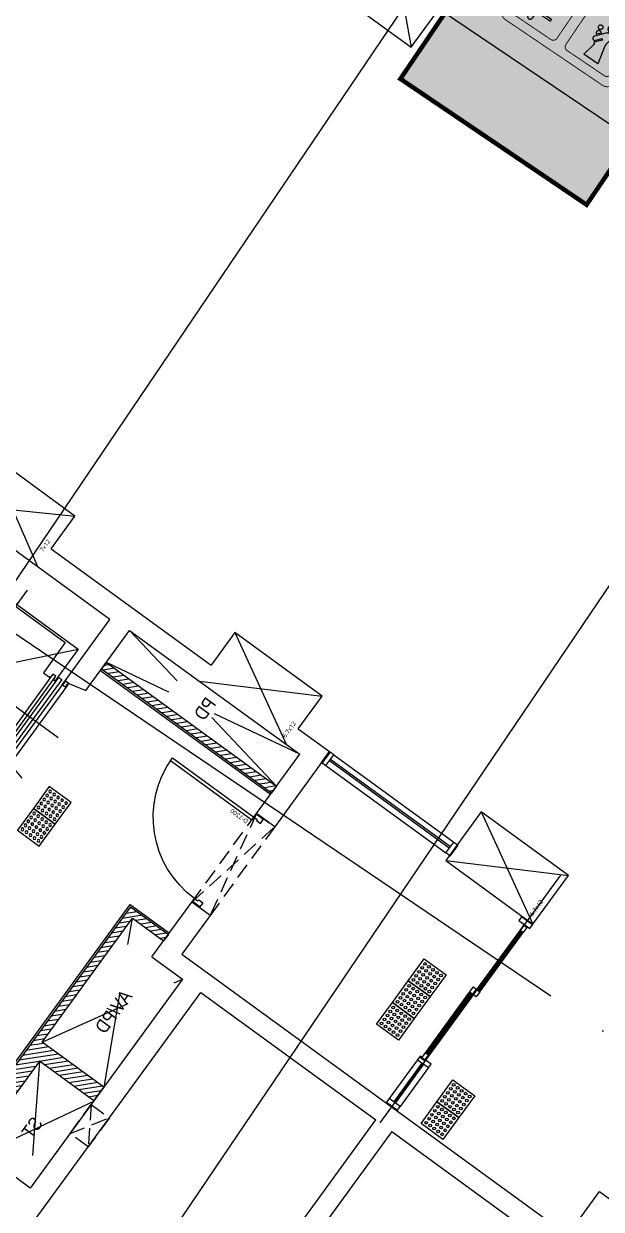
# Model space of a CAD drawing. Header units: millimetres. Extents: x -21000 to 567700, y 435000 to 850800.
# Drawn here: x 145627 to 152050, y 661482 to 674672 of the extents above; entities that cross this region are included whole.
import ezdxf
from ezdxf.enums import TextEntityAlignment as Align
from ezdxf.xclip import XClip

# ---------------------------------------------------------------- set-up
doc = ezdxf.new("R2010")
doc.units = ezdxf.units.MM
doc.header["$LTSCALE"] = 700
doc.header["$XCLIPFRAME"] = 2
for name, pattern in [('AB_Pbase$0$CEN', [62, 60, -1, 0, -1]), ('AB_Pbase$0$HID', [2.3, 1.5, -0.8]), ('AB_Pbase$0$주차장기둥$0$CEN', [62, 60, -1, 0, -1]), ('AB_Pbase$0$지하1층 동골조$0$$3$12$0$HIDDEN', [0.375, 0.25, -0.125])]:
    doc.linetypes.add(name, pattern=pattern)
doc.layers.get('0').update_dxf_attribs({"color": 2})
doc.layers.get('Defpoints').update_dxf_attribs({"color": 171})
for name, color, linetype in [('AB_Pbase$0$CEN', 1, 'AB_Pbase$0$CEN'), ('AB_Pbase$0$ELE4', 4, 'Continuous'), ('AB_Pbase$0$ELE9', 9, 'Continuous'), ('AB_Pbase$0$elev', 6, 'Continuous'), ('AB_Pbase$0$FIN', 6, 'Continuous'), ('AB_Pbase$0$HAT-BR', 5, 'Continuous'), ('AB_Pbase$0$void', 1, 'AB_Pbase$0$HID'), ('AB_Pbase$0$WAL', 3, 'Continuous'), ('AB_Pbase$0$WID', 4, 'Continuous'), ('AB_Pbase$0$WIN', 4, 'Continuous'), ('AB_Pbase$0$WIN1', 1, 'Continuous'), ('AB_Pbase$0$점자블럭', 5, 'Continuous'), ('AB_Pbase$0$주차-sol', 254, 'Continuous'), ('AB_Pbase$0$주차-여행', 221, 'Continuous'), ('AB_Pbase$0$주차장기둥$0$CEN_P', 244, 'AB_Pbase$0$주차장기둥$0$CEN'), ('AB_Pbase$0$지하1층 동골조$0$$3$ELE6', 6, 'Continuous')]:
    doc.layers.add(name, color=color, linetype=linetype)
doc.layers.add('AB_Pbase$0$CON-103-B2F$0$DEFPOINT', color=247, linetype='Continuous', plot=False)
doc.layers.add('AB_Pbase$0$Defponts', color=161, linetype='Continuous', plot=False)
doc.styles.add('AB_Pbase$0$CON-103-B2F$0$맑은고딕', font='malgun.ttf')
doc.styles.add('AB_Pbase$0$돋움', font='')
doc.styles.get('AB_Pbase$0$돋움').set_extended_font_data('Dotum')

# ---------------------------------------------------------------- blocks, each defined once
blk = doc.blocks.new('AB_Pbase$0$Door_s_1300', base_point=(595997.3531800351, -11083.3256178908))
at = {"layer": 'AB_Pbase$0$Defponts'}
for p, q in [((595987.3531800351, -11083.32561789092), (595987.3531800351, -10983.3256178908)), ((597207.3531800351, -11083.3256178908), (597207.3531800351, -10983.3256178908))]:
    blk.add_line(p, q, dxfattribs=at)
at = {"layer": 'AB_Pbase$0$WIN'}
for points in [[(596037.353180035, -10983.3256178908), (596077.353180035, -10983.3256178908), (596077.3531800346, -9863.325617890807), (596037.3531800346, -9863.325617890807)], [(596052.353180035, -11028.3256178908), (596052.353180035, -11083.3256178908), (595997.3531800351, -11083.3256178908), (595997.3531800351, -10983.3256178908), (596037.353180035, -10983.3256178908), (596037.353180035, -11028.3256178908)], [(597142.3531800351, -11028.3256178908), (597142.3531800351, -11083.3256178908), (597197.3531800351, -11083.3256178908), (597197.3531800351, -10983.3256178908), (597157.353180035, -10983.3256178908), (597157.353180035, -11028.3256178908)]]:
    blk.add_lwpolyline(points, close=True, dxfattribs=at)
at = {"layer": 'AB_Pbase$0$WIN1'}
blk.add_arc((596037.3531800347, -10983.32561789057), 1120.000000000109, 0, 90, dxfattribs=at)
at = {"layer": 'AB_Pbase$0$Defponts', "style": 'AB_Pbase$0$돋움'}
blk.add_text('D-1200', height=50, rotation=90, dxfattribs=at).set_placement((596123.5199370538, -10844.38879602542), align=Align.MIDDLE)
blk = doc.blocks.new('AB_Pbase$0$CON-103-B2F')
for p, q in [((15130.00000436321, 379.9999962872826), (17330.00000476738, 379.9999957495602)), ((18530.00000476406, 379.99999545631), (18960.00000009464, 379.9999953518855)), ((18960.00000009464, 379.9999953518855), (18960.00172083638, -655.0000004082685)), ((16370.00000000643, 160.0000005789334), (18710.00000000326, 160.0000000086147)), ((16369.99999983809, -665.0000017855782), (16370.00000000643, 160.0000005789334)), ((18710.00060128904, -655.0000004086178), (18710.00000000256, 160.000000009546)), ((16120.00000003233, 129.9999960468849), (13520.00000003274, 129.9999966801842)), ((16119.99999982578, -715.000003724941), (16120.00000003233, 129.9999960468849)), ((18960.00172083638, -655.0000004082685), (18710.00060128904, -655.0000004086178)), ((16119.99999982578, -715.000003724941), (16170.00000143103, -715.0000037373975)), ((16170.00000143103, -715.0000037373975), (16369.99999983809, -665.0000017855782)), ((24270.00000000224, -2410.000005946611), (24270.00000000052, -1809.99999998929)), ((24270.00000000052, -1809.99999998929), (24490.00000000041, -1809.999999989057)), ((18709.99999935372, -2630.000004588743), (18710.00059273251, -1875.000000408618)), ((18960.0012976707, -1875.000000408501), (18710.00059273251, -1875.000000408618)), ((18960.0012976707, -1875.000000408501), (18959.99999941111, -2410.000004646601)), ((18959.99999941152, -2410.000004647882), (24270.00000000224, -2410.000005946611)), ((18709.99999935372, -2630.000004588743), (19129.99999935418, -2630.000004690956)), ((19129.99999935418, -2630.000004690956), (19129.99999865185, -5505.000004689675)), ((19379.99999935442, -2630.000004751491), (21790.00000000102, -2630.000005342299)), ((19379.99999858968, -5755.000004751375), (19379.99999935442, -2630.000004751491)), ((21790.00000000014, -4389.999999995692), (21790.00000000102, -2630.000005342299)), ((22010.00000000035, -2630.000005394454), (24489.99999935745, -2630.00000600121)), ((22010.00000000035, -2630.000005394454), (22010.00000000009, -4389.999999995111)), ((19129.99999865185, -5505.000004689675), (18709.99999864626, -5505.00000458723))]:
    blk.add_line(p, q)
for points in [[(13930.0000046794, 7250.000000005588), (15080.00000467946, 7250.000000005588), (15080.00000467957, 8350.000000005937), (13930.00000467957, 8350.000000004657), (13930.0000046794, 7250.000000005588)], [(15130.0000046819, 379.9999962879811), (15130.00000468295, 830.0000000249129), (13930.00000468138, 830.0000000252621), (13930.00000468324, 379.9999965806492)], [(18530.00000000291, 379.9999954565428), (18530.00000000227, 830.0000000084983), (17330.0000000025, 830.0000000076833), (17330.00000000256, 379.9999957494438)], [(21919.99999783398, 160.000000008964), (21920.00000000259, 830.0000000087311), (20720.00000000265, 830.0000000075669), (20719.99999783427, 160.0000000079162), (21919.99999783398, 160.000000008964)]]:
    blk.add_lwpolyline(points)
at = {"layer": 'AB_Pbase$0$CON-103-B2F$0$DEFPOINT', "color": 190}
for p, q in [((13930.00000467957, 8350.000000004657), (15080.00000467946, 7250.000000005588)), ((13930.00000468274, 130.0000000044237), (15130.00000468295, 830.0000000249129)), ((13930.00000468138, 830.0000000252621), (15130.00000468263, 130.0000000062864)), ((17329.99999996449, 160.0000000059372), (18530.00000000227, 830.0000000084983)), ((17330.0000000025, 830.0000000076833), (18529.99999996321, 160.0000000087311)), ((20719.99999783427, 160.0000000079162), (21920.00000000259, 830.0000000087311)), ((20720.00000000265, 830.0000000075669), (21919.99999783398, 160.000000008964))]:
    blk.add_line(p, q, dxfattribs=at)
at = {"layer": 'AB_Pbase$0$CON-103-B2F$0$DEFPOINT', "color": 6, "style": 'AB_Pbase$0$CON-103-B2F$0$맑은고딕'}
for s, p in [('7x12', (15077.93410069524, 295.4347107363865)), ('6.7x12', (18477.93409601497, 210.6912953783758)), ('6.7x12', (21867.93409384697, 225.4347107182257))]:
    blk.add_text(s, height=50.00000000000016, rotation=89.99999809901963, dxfattribs=at).set_placement(p)
blk = doc.blocks.new('AB_Pbase$0$CON-103-B1F')
blk.add_blockref('AB_Pbase$0$CON-103-B2F', (-5.82077e-11, 0))
blk = doc.blocks.new('AB_Pbase$0$지하1층 동골조')
at = {"layer": 'AB_Pbase$0$지하1층 동골조$0$$3$ELE6', "color": 6, "linetype": 'AB_Pbase$0$지하1층 동골조$0$$3$12$0$HIDDEN'}
for points in [[(552.6847548390505, 24933.79653914843), (1271.002970573201, 25919.90958585252), (1473.075384744675, 25772.71332424664), (754.7571690104668, 24786.60027754272), (552.6847548389923, 24933.79653914867), (1473.075384744675, 25772.71332424664)], [(1271.002970573201, 25919.90958585252), (754.7571690104668, 24786.60027754272)], [(-803.4290535305045, 22358.77840532421), (-567.9150349661941, 22682.09426800732), (-365.842620794836, 22534.89800640114), (-601.3566393593209, 22211.5821437182), (-803.4290535305045, 22358.77840532444), (-365.842620794836, 22534.89800640114)], [(-567.9150349661941, 22682.09426800732), (-601.3566393593209, 22211.5821437182)]]:
    blk.add_lwpolyline(points, dxfattribs=at)
at = {"rotation": 323.9291612825221}
blk.add_blockref('AB_Pbase$0$CON-103-B1F', (-13466.44324196974, 37465.50820956484), dxfattribs=at)
blk = doc.blocks.new('AB_Pbase$0$점자블럭')
at = {"layer": 'AB_Pbase$0$점자블럭', "extrusion": (0, 0, -1)}
blk.add_lwpolyline([(0, 0), (300, 0), (300, 300), (0, 300)], close=True, dxfattribs=at)
at = {"layer": 'AB_Pbase$0$점자블럭', "color": 250}
for centre in [(-259.9999998714775, 259.9999995172256), (-204.9999998714775, 259.9999995172256), (-149.9999998714775, 259.9999995172256), (-94.99999987147748, 259.9999995172256), (-39.99999987147749, 259.9999995172256), (-259.9999996945262, 204.9999995172257), (-259.9999996783445, 149.9999993076781), (-204.9999996945262, 204.9999995172257), (-204.9999996783445, 149.9999993076781), (-149.9999996945262, 204.9999995172257), (-149.9999996783444, 149.9999993076781), (-94.9999996945262, 204.9999995172257), (-94.99999967834447, 149.9999993076781), (-39.9999996945262, 204.9999995172257), (-39.99999967834447, 149.9999993076781), (-259.9999996622791, 94.99999951722565), (-259.9999991634395, 39.99999951722566), (-204.9999996622791, 94.99999951722565), (-204.9999991634395, 39.99999951722566), (-149.9999996622791, 94.99999951722565), (-149.9999991634395, 39.99999951722566), (-94.99999966227917, 94.99999951722565), (-94.9999991634395, 39.99999951722566), (-39.99999966227915, 94.99999951722565), (-39.9999991634395, 39.99999951722566)]:
    blk.add_circle(centre, 15, dxfattribs=at)
blk = doc.blocks.new('AB_Pbase$0$주출입구현관문(103동 지하)')
at = {"layer": 'AB_Pbase$0$CEN'}
blk.add_line((19794.37726578183, -9927.917889459643), (17786.56215882368, -12684.14329743257), dxfattribs=at)
at = {"layer": 'AB_Pbase$0$Defponts'}
for p, q in [((17138.62983398209, -8673.832337214262), (17226.94759093298, -8552.588888658795)), ((18569.3025301031, -9715.981872125063), (18657.62028705398, -9594.738423629198)), ((17976.76123178724, -12550.51096765452), (17855.51778331023, -12462.19321063673))]:
    blk.add_line(p, q, dxfattribs=at)
at = {"layer": 'AB_Pbase$0$ELE9'}
for p, q in [((17275.44497035537, -8587.91599149874), (18609.12290763901, -9559.411320833839)), ((17187.12721336703, -8709.159440054209), (18520.80515062879, -9680.654769315035)), ((18867.02736125974, -11200.96428966394), (19346.90063200259, -10542.21802266373)), ((18899.35894754037, -11224.515691565), (19379.23221828343, -10565.76942454988)), ((18293.77586873047, -11903.03697858285), (18785.39792518381, -11228.10531326954)), ((18326.10745495962, -11926.58838042442), (18817.72951143488, -11251.65671515593)), ((18205.85834655547, -11981.27066340193), (17890.84488614017, -12413.69583124912)), ((18327.10179501734, -12069.58842046442), (18012.08833460926, -12502.01358828158))]:
    blk.add_line(p, q, dxfattribs=at)
at = {"layer": 'AB_Pbase$0$WIN'}
for p, q in [((18559.07617868529, -9628.115941627533), (17225.39824141658, -8656.62061230687)), ((18570.85187961231, -9611.950148536243), (17237.17394231306, -8640.454819171107)), ((19358.27521847604, -10550.50364945386), (18878.40194776998, -11209.24991646909)), ((19353.50212871141, -10547.02677223855), (19368.70633580509, -10558.10202191898)), ((19367.97469434884, -10557.56907002709), (18888.10142359111, -11216.31533704232)), ((18873.62885797577, -11205.77303925401), (18888.83306504733, -11216.84828894899)), ((18796.77251162004, -11236.39094005979), (18305.1504551967, -11911.322605388)), ((18806.47198750029, -11243.45636057353), (18314.84993109977, -11918.38802593178)), ((18796.04087016356, -11235.85798807873), (18811.2450772053, -11246.93323778873)), ((17943.38371383582, -12451.96685929002), (18258.39717422178, -12019.54169147275)), ((17959.54950691314, -12463.74256022565), (18274.56296731377, -12031.3173924085))]:
    blk.add_line(p, q, dxfattribs=at)
for points in [[(17275.4449703698, -8587.915991483605), (17235.03048749341, -8558.476739181671), (17146.71273052762, -8679.720187677536), (17187.12721338941, -8709.159440054209)], [(18609.12290763901, -9559.411320833839), (18649.53739048633, -9588.850573136006), (18561.21963349796, -9710.094021661556), (18520.80515062879, -9680.654769315035)], [(19454.62516001376, -10521.71372867038), (19484.06441233048, -10481.2992458546), (19362.82096389096, -10392.98148880701), (19333.38171152185, -10433.3959716378)], [(19346.90063200259, -10542.21802264859), (19388.11558529988, -10485.63774671859), (19420.44717152833, -10509.18914858997), (19379.23221828343, -10565.76942454988)], [(18785.39792518381, -11228.10531326954), (18826.61287845109, -11171.52503729483), (18858.94446470981, -11195.07643919601), (18817.72951143488, -11251.65671515593)], [(18291.87787482457, -11982.07113387598), (18283.04609914505, -11994.19547874178), (18242.63161634432, -11964.75622640247), (18251.46339204613, -11952.63188155182), (18235.29759890199, -11940.85618060105), (18205.85834655547, -11981.27066340193), (18327.10179501734, -12069.58842046442), (18356.54104734174, -12029.17393761896)], [(17890.84488613994, -12413.69583126402), (17861.4056337855, -12454.11031409457), (17982.6490822476, -12542.42807108245), (18012.08833460204, -12502.0135882966)]]:
    blk.add_lwpolyline(points, close=True, dxfattribs=at)
for points in [[(18867.02736125974, -11200.96428966394), (18899.35894754037, -11224.515691565), (18858.14399427289, -11281.095967495), (18825.81240798483, -11257.54456559394), (18867.02736125974, -11200.96428966394)], [(18293.77586873047, -11903.03697858285), (18326.10745495962, -11926.58838042442), (18284.89250170704, -11983.16865639924), (18252.56091541875, -11959.61725457257), (18293.77586873047, -11903.03697858285)]]:
    blk.add_lwpolyline(points, dxfattribs=at)
at = {"layer": 'AB_Pbase$0$점자블럭', "rotation": 53.92916123685203}
for p in [(18522.70378692236, -11036.75017307268), (18346.06827290912, -11279.237069997), (18169.43275882927, -11521.72396690619), (18841.51484119135, -12382.44496575231), (18664.87932711848, -12624.93186264671)]:
    blk.add_blockref('AB_Pbase$0$점자블럭', p, dxfattribs=at)
blk = doc.blocks.new('AB_Pbase$0$주차장기둥$0$cen 1bl 지하')
at = {"layer": 'AB_Pbase$0$주차장기둥$0$CEN_P', "color": 5}
for p, q in [((110348.9959467955, -18048.28048067354), (120898.5451859585, 100827.9880027151)), ((115827.4654437918, -18534.46148594608), (126377.0146830015, 100341.806997451)), ((-5126.941696020775, 52765.82827665331), (139019.8508101477, 39973.67299935222)), ((-5869.472685873159, 44398.71122654853), (138277.3198202718, 31606.55594933639))]:
    blk.add_line(p, q, dxfattribs=at)
blk = doc.blocks.new('AB_Pbase$0$주차장기둥')
at = {"rotation": 1.99999810188403}
blk.add_blockref('AB_Pbase$0$주차장기둥$0$cen 1bl 지하', (-253925.7830964138, 27513.87086453778), dxfattribs=at)
blk = doc.blocks.new('AB_Pbase$0$AB_Pbase-C1BCB056C')
at = {"layer": 'AB_Pbase$0$주차-여행'}
h = blk.add_hatch(color=170, dxfattribs=at)
h.dxf.hatch_style = 1
edge = h.paths.add_edge_path()
edge.add_line((104.9998297914862, 4.999913722276686), (1404.999829791486, 4.999913722276686))
edge.add_arc((1404.999829791486, 104.9999137222767), 100, 270, 360)
edge.add_line((1504.999829791486, 104.9999137222767), (1504.999829791486, 1404.999913722277))
edge.add_arc((1404.999829791486, 1404.999913722277), 100, 0, 90)
edge.add_line((1404.999829791486, 1504.999913722277), (104.9998297914862, 1504.999913722277))
edge.add_arc((104.9998297914862, 1404.999913722277), 100, 90.00000000000003, 180)
edge.add_line((4.999829791486261, 1404.999913722277), (4.999829791486261, 104.9999137222767))
edge.add_arc((104.9998297914862, 104.9999137222766), 99.99999999999999, 180, 270)
h = blk.add_hatch(color=255, dxfattribs=at)
h.dxf.hatch_style = 1
h.paths.add_polyline_path([(464.9998297914861, 1093.962959066033), (464.9998297914861, 1179.999913677573, 0.7142857144954711), (324.9998297914863, 1179.999913722276), (324.9998297914863, 1093.962959066033, 0.2192235935894597), (184.9998298063874, 964.9999137222767), (354.9998297914862, 964.9999137222767), (354.9998297914862, 874.9999137222769), (434.9998297914861, 874.9999137222769), (434.9998297989368, 964.9999137222767), (604.9998297914861, 964.9999137222767, 0.2192235935991595)])
h.paths.add_polyline_path([(444.9998297914862, 1294.999913722276, 1), (344.9998297914863, 1294.999913722276, 1)])
h.paths.add_polyline_path([(905.0694490894676, 1187.227043330669), (905.0694490894676, 887.2270433306693, 1), (925.0694490894678, 887.2270433306693), (925.0694490894678, 1187.227043330669, -1), (970.0694490894672, 1187.227043330669), (970.0694490894672, 1167.227043330669, 1), (990.0694490894678, 1167.227043330669), (990.0694490894678, 1187.227043315768, 1)])
h.paths.add_polyline_path([(1322.599384352565, 1300.948844328522, 1), (1232.599384352565, 1300.948844328522, 1)])
h.paths.add_polyline_path([(1325.583051808178, 1192.864747062325, 0.8785792652490609), (1251.948925115168, 1222.393662780523), (1177.534137569368, 1089.506382524967), (1093.841614499688, 1085.951423943043, 0.2585986565045364), (1085.568617418408, 1080.895572856068), (994.4447772949933, 920.3046763837336, 0.979198574801533), (1040.829881228506, 892.6797962039708), (1120.306013703346, 1019.964866757393), (1257.76389311254, 1019.964866757393, 0.3421054281494638), (1286.814132198691, 1042.475967720151)])
h.paths.add_polyline_path([(1287.971297286451, 999.9648667573927), (1137.971297286451, 999.9648667573927, 1), (1137.971297286451, 974.9648667573927), (1287.971297286451, 974.9648667573927, 1)], flags=17)
h.paths.add_polyline_path([(436.9555048123002, 598.246732994914, 1), (526.9555048123002, 598.246732994914, 1)])
h.paths.add_polyline_path([(528.1558670848608, 485.9040889143943, 0.8878799825952457), (452.9519263207911, 517.1157555133104), (433.4624234810471, 482.4387960731983, 0.4156105446493064), (332.3843688070774, 465.5578041821716), (258.7660074681044, 342.8345530629158, 0.1928886540374943), (257.5865358635783, 335.4898763746023, 0.4807951515264588), (267.3414172753691, 323.2893562614918), (284.8712226971984, 323.2893562763929), (284.8712226971984, 186.1964333206415, 1), (339.8712226971984, 186.1964333206415), (339.8712226971984, 323.2893562763929), (459.6049608886241, 323.2893562614918, 0.3358464279470858), (488.4797215983271, 345.1500568836928)])
h.paths.add_polyline_path([(516.3095344379544, 296.8027470558882), (366.3095344379544, 296.8027470558882, 1), (366.3095344379544, 271.8027470558882), (516.3095344379544, 271.8027470558882, 1)], flags=17)
h.paths.add_polyline_path([(1053.458181910217, 528.8396279960871, 1), (1002.144951291382, 528.8396279960871, 1)])
h.paths.add_polyline_path([(1070.501569882035, 479.7024450153111, 1.194973176818422), (1032.354010231793, 437.2605490833519)])
h.paths.add_polyline_path([(1195.899806149304, 466.2948160022495, 0.7033702882995693), (1123.245992541313, 515.9454015046358), (1026.935606569052, 408.793189972639, 1), (1064.122153230011, 375.3692352920771), (1111.15793248266, 427.6999130696057, -1), (1122.313896492123, 417.6727266609669), (1062.577867232263, 351.2121098935604, 0.4828771538017641), (1063.883896596729, 343.4903036057948), (1072.644407972693, 338.6641221195459, -0.3321010292297663), (1075.116340912878, 333.2164927870035), (1040.312134779989, 174.0700534582138), (1230.701888181269, 174.0700534582138), (1185.384223856032, 381.2905511409044, -0.0966836924488011), (1184.909373626113, 402.3586240559815)])
h.paths.add_polyline_path([(1193.590907037258, 582.2420370280743, 1), (1103.590907037258, 582.2420370280743, 1)])
at = {"layer": 'AB_Pbase$0$주차-여행', "color": 255}
for p, q in [((905.0694490894676, 887.2270433306693), (905.069449082017, 1187.227043330669)), ((925.0694490894678, 887.2270433306693), (925.0694490894678, 1187.227043330669)), ((970.0694490894672, 1167.227043330669), (970.0694490894672, 1187.227043330669)), ((990.0694490894678, 1167.227043330669), (990.0694490969179, 1187.227043330669)), ((1177.534137569368, 1089.506382524967), (1251.948925115168, 1222.393662780523)), ((1286.814132198691, 1042.475967720151), (1325.583051808178, 1192.864747062325)), ((324.9998297914863, 1179.999913722276), (324.9998297914863, 1093.962959051132)), ((464.9998297914861, 1179.999913692474), (464.9998297914861, 1093.962959066033)), ((994.4447772875427, 920.3046763837336), (1085.568617418408, 1080.89557287097)), ((1093.841614514589, 1085.951423943043), (1177.534137569368, 1089.506382524967)), ((354.9998297914862, 964.9999137222767), (184.9998297840357, 964.9999137222767)), ((354.9998297914862, 964.9999137222767), (354.9998297914862, 874.9999137222769)), ((604.9998297914861, 964.9999137222767), (434.9998297914861, 964.9999137222767)), ((434.9998297989368, 964.9999137222767), (434.9998297914861, 874.9999137222769)), ((1040.829881228506, 892.6797962039708), (1120.306013703346, 1019.964866757393)), ((1120.306013703346, 1019.964866757393), (1257.76389310509, 1019.964866757393)), ((1137.971297286451, 999.9648667573927), (1287.971297286451, 999.9648667573927)), ((1137.971297286451, 974.9648667573927), (1287.971297286451, 974.9648667573927)), ((434.9998297914861, 874.9999137222769), (354.9998297914862, 874.9999137222769)), ((258.7660074681044, 342.8345530629158), (332.3843688070774, 465.5578041821716)), ((433.4624234810471, 482.4387960731983), (452.9519263207911, 517.1157555133104)), ((528.1558670848608, 485.9040889143943), (488.4797215983271, 345.1500568836928)), ((1123.245992541313, 515.9454015046358), (1026.935606561601, 408.793189972639)), ((1070.501569889485, 479.7024450302123), (1032.354010231793, 437.2605490833519)), ((1122.313896477222, 417.6727266758678), (1062.577867232263, 351.2121098935604)), ((1111.158504597843, 427.7005495131016), (1064.122153230011, 375.3692352920771)), ((1184.909373626113, 402.3586240708827), (1195.899806119501, 466.2948158085346)), ((257.3414172679186, 333.2893562614918), (257.3414172679186, 337.690396502614)), ((267.3414172679186, 323.2893562614918), (284.8712226971984, 323.2893562763929)), ((284.8712226971984, 323.2893562614918), (284.8712226971984, 186.1964333206415)), ((339.8712226897478, 323.2893562763929), (459.6049608960746, 323.2893562614918)), ((339.8712226971984, 323.2893562614918), (339.8712226971984, 186.1964333206415)), ((366.3095344379544, 296.8027470558882), (516.3095344379544, 296.8027470558882)), ((366.3095344379544, 271.8027470558882), (516.3095344379544, 271.8027470558882)), ((1075.116340912878, 333.2164927870035), (1040.312134779989, 174.0700534582138)), ((1072.644407972693, 338.6641221195459), (1063.883896596729, 343.4903036057948)), ((1185.384223856032, 381.2905511558056), (1230.701888181269, 174.0700534582138)), ((1230.701888181269, 174.0700534582138), (1040.312134779989, 174.0700534582138))]:
    blk.add_line(p, q, dxfattribs=at)
at = {"layer": 'AB_Pbase$0$주차-여행', "color": 255, "const_width": 10}
for points in [[(104.9998297914862, 4.999913722276686), (1404.999829791486, 4.999913722276686, 0.4142135623730951), (1504.999829791486, 104.9999137222767), (1504.999829791486, 1404.999913722277, 0.4142135623730951), (1404.999829791486, 1504.999913722277), (104.9998297914862, 1504.999913722277, 0.4142135623730951), (4.999829791486261, 1404.999913722277), (4.999829791486261, 104.9999137222767, 0.4142135623730951)], [(144.9998297914862, 804.9999137222766), (644.9998297914861, 804.9999137222766, 0.4142135623730951), (694.999829791486, 854.9999137222767), (694.999829791486, 1354.999913722277, 0.4142135623730951), (644.9998297914861, 1404.999913722277), (144.9998297914862, 1404.999913722277, 0.4142135623730951), (94.99982979148626, 1354.999913722277), (94.99982979148626, 854.9999137222767, 0.4142135623730951)], [(864.999829791486, 804.9999137222766), (1364.999829791486, 804.9999137222766, 0.4142135623730951), (1414.999829791486, 854.9999137222767), (1414.999829791486, 1354.999913722277, 0.4142135623730951), (1364.999829791486, 1404.999913722277), (864.999829791486, 1404.999913722277, 0.4142135623730951), (814.999829791486, 1354.999913722277), (814.999829791486, 854.9999137222767, 0.4142135623730951)], [(144.9998297914862, 104.9999137222767), (644.9998297914861, 104.9999137222767, 0.4142135623730951), (694.999829791486, 154.9999137222767), (694.999829791486, 654.9999137222767, 0.4142135623730951), (644.9998297914861, 704.9999137222767), (144.9998297914862, 704.9999137222767, 0.4142135623730951), (94.99982979148626, 654.9999137222767), (94.99982979148626, 154.9999137222767, 0.4142135623730951)], [(864.999829791486, 104.9999137222767), (1364.999829791486, 104.9999137222767, 0.4142135623730951), (1414.999829791486, 154.9999137222767), (1414.999829791486, 654.9999137222767, 0.4142135623730951), (1364.999829791486, 704.9999137222767), (864.999829791486, 704.9999137222767, 0.4142135623730951), (814.999829791486, 654.9999137222767), (814.999829791486, 154.9999137222767, 0.4142135623730951)]]:
    blk.add_lwpolyline(points, format="xyb", close=True, dxfattribs=at)
at = {"layer": 'AB_Pbase$0$주차-여행', "color": 255}
for centre, radius in [((394.9998297914863, 1294.999913722276), 50), ((1277.599384352565, 1300.948844328522), 45), ((481.9555048123, 598.246732994914), 45), ((1027.801566600799, 528.8396279960871), 25.65661530862564), ((1148.590907037258, 582.2420370280743), 45)]:
    blk.add_circle(centre, radius, dxfattribs=at)
for centre, radius, start, end in [((394.9998297840357, 1155.999913722276), 73.99999999295216, 18.92464439297627, 161.0753556070237), ((947.5694490894673, 1187.227043330669), 42.5, 0, 180), ((947.5694490894673, 1187.227043330669), 22.5, 0, 180), ((1286.849399685859, 1202.849945768714), 40, 345.5443830016112, 150.7518595882236), ((394.9998297989369, 877.4999137222767), 227.4999999931226, 107.9202128925485, 157.3801346250727), ((394.9998297989369, 877.4999137222767), 227.4999999931226, 22.61986537492725, 72.07978710745148), ((980.0694490894676, 1167.227043330669), 10, 180, 0), ((1094.265996024012, 1075.960432991385), 10, 92.43225732071868, 150.4281913124966), ((1137.971297286451, 987.4648667573927), 12.5, 90, 270), ((1257.76389310509, 1049.964866757393), 30, 270, 345.5443830016112), ((1287.971297286451, 987.4648667573927), 12.5, 270, 90), ((915.0694490894678, 887.2270433306693), 10, 180, 0), ((1017.927699498832, 906.9797987192869), 27, 150.4281913124966, 328.0195599473515), ((488.6936941295862, 497.0277980715035), 41, 344.257766512957, 150.6626929385949), ((391.3237498402596, 423.6996319442987), 72.29078239768941, 54.34485969010182, 144.6180025138515), ((1047.627815283835, 461.8969845324754), 28.98694658646556, 37.89801675515835, 238.2024057515574), ((1045.528879895806, 392.0812126398087), 24.99999999805061, 138.0502109223481, 318.0502109223481), ((1116.735914483666, 422.6863198578358), 7.500000004234085, 318.0502109223481, 138.0502109223481), ((1150.656200863421, 478.0722837746143), 46.75139106864536, 345.4090238405308, 125.894682248055), ((1239.114364519715, 393.0409547388554), 55, 170.2463571196594, 192.3359683167152), ((267.3414172679186, 337.690396502614), 10, 149.0415955937507, 180), ((267.3414172679186, 333.2893562614918), 10, 180, 270), ((366.3095344379544, 284.3027470558882), 12.5, 90, 270), ((459.6049608960746, 353.2893562614918), 30, 270, 344.257766512957), ((516.3095344379544, 284.3027470558882), 12.5, 270, 90), ((1066.296521902084, 347.8697144240141), 5, 138.0502109223481, 241.149552132227), ((1070.231782667339, 334.2847113013267), 5, 347.6640316832849, 61.14955213222703), ((312.3712226971984, 186.1964333206415), 27.5, 180, 0)]:
    blk.add_arc(centre, radius, start, end, dxfattribs=at)
blk = doc.blocks.new('AB_Pbase$0$AB_Pbase-여행주차_')
at = {"layer": 'AB_Pbase$0$주차-sol'}
h = blk.add_hatch(color=252, dxfattribs=at)
h.paths.add_polyline_path([(54378012.42552351, -70102333.67799535), (54378012.42551065, -70097233.67799538), (54375512.42551069, -70097233.67800184), (54375512.42552349, -70102333.67800182)])
h.paths.add_polyline_path([(54377037.42550788, -70098358.67799935), (54377037.42550747, -70098508.67799933), (54377787.42550747, -70098508.67800128), (54377787.42550786, -70098358.67800125)], flags=16)
h.paths.add_polyline_path([(54376487.42551349, -70098358.6779993), (54376487.42551385, -70098508.67799929), (54375737.42551386, -70098508.67800127), (54375737.42551347, -70098358.67800124)], flags=16)
at = {"layer": 'AB_Pbase$0$주차-여행', "const_width": 50}
blk.add_lwpolyline([(54378012.42552351, -70102333.67799535), (54378012.42551065, -70097233.67799538), (54375512.42551069, -70097233.67800184), (54375512.42552349, -70102333.67800182)], close=True, dxfattribs=at)
at = {"layer": 'AB_Pbase$0$주차-여행', "color": 5, "ltscale": 600}
for points in [[(54376487.42551349, -70098358.6779993), (54376487.42551385, -70098508.67799929), (54375737.42551386, -70098508.67800127), (54375737.42551347, -70098358.67800124)], [(54377037.42550788, -70098358.67799935), (54377037.42550747, -70098508.67799933), (54377787.42550747, -70098508.67800128), (54377787.42550786, -70098358.67800125)]]:
    blk.add_lwpolyline(points, close=True, dxfattribs=at)
at = {"layer": 'AB_Pbase$0$주차-여행', "xscale": 1.000000000002362, "yscale": 1.000000000002362, "zscale": 1.000000000002362}
blk.add_blockref('AB_Pbase$0$AB_Pbase-C1BCB056C', (54376007.42569371, -70101138.67791232), dxfattribs=at)
blk = doc.blocks.new('AB_Pbase$0$pppaaa_1_1')
at = {"layer": 'AB_Pbase$0$주차-여행', "rotation": 325.9286267080927}
blk.add_blockref('AB_Pbase$0$AB_Pbase-여행주차_', (-5618520.773257899, 89205181.9282045), dxfattribs=at)
blk = doc.blocks.new('AB_Pbase$0$ELEV-17', base_point=(816430.8164222648, 396511.9642680436))
at = {"layer": 'AB_Pbase$0$elev'}
for p, q in [((816430.8164242049, 398029.2442773521), (816430.8164219287, 399270.244277352)), ((815900.8164225239, 399011.9642684693), (815875.8164227435, 399011.9642684823)), ((815900.816422496, 398961.9642684694), (815875.8164227178, 398961.9642684851)), ((816930.8164224942, 399011.9642680437), (815930.816422494, 399011.9642680437)), ((816930.8164224942, 398961.9642680438), (815930.816422494, 398961.9642680438)), ((816430.8164226396, 398883.2442773521), (816430.8164225664, 398923.244277354)), ((816960.8164225222, 399011.9642679747), (816985.8164225898, 399011.9642679707)), ((816960.816422496, 398961.9642679766), (816985.8164225674, 398961.9642679679)), ((815505.8164257538, 397188.2442756526), (817355.8164226632, 398870.2442790496)), ((817355.816425754, 397188.2442790515), (815505.8164226634, 398870.2442756526)), ((816430.8164227774, 398808.2442773539), (816430.8164227039, 398848.244277354)), ((816430.8164242049, 398029.2442773521), (815305.8164242086, 398029.2442752855)), ((816430.8164242049, 398029.2442773521), (816430.8164264886, 396788.2442773522)), ((816430.8164242049, 398029.2442773521), (817555.8164242049, 398029.2442794171)), ((815945.8164261907, 396948.244276461), (815945.8164259152, 397098.244276461)), ((816915.8164259192, 397098.2442782451), (816915.8164261945, 396948.2442782432)), ((816980.8164260567, 397023.2442783625), (815845.8164260567, 397023.2442762773))]:
    blk.add_line(p, q, dxfattribs=at)
for points in [[(815885.816422595, 398883.2442763453), (816975.8164226733, 398883.24427821), (816975.8164226033, 398923.24427821), (815885.8164225213, 398923.2442763454)], [(815903.8164224941, 398964.9642680437), (815927.8164224941, 398964.9642680437), (815927.8164224941, 399008.9642680437), (815903.8164224941, 399008.9642680437), (815903.8164224941, 398996.9642680437), (815900.8164224941, 398996.9642680437), (815900.8164224941, 399011.9642680437), (815930.816422494, 399011.9642680437), (815930.816422494, 398961.9642680438), (815900.8164224941, 398961.9642680438), (815900.8164224941, 398976.9642680438), (815903.8164224941, 398976.9642680438)], [(816957.816422494, 398964.9642680437), (816933.816422494, 398964.9642680437), (816933.816422494, 399008.9642680437), (816957.816422494, 399008.9642680437), (816957.816422494, 398996.9642680437), (816960.8164224941, 398996.9642680437), (816960.8164224941, 399011.9642680437), (816930.8164224942, 399011.9642680437), (816930.8164224942, 398961.9642680438), (816960.8164224941, 398961.9642680438), (816960.8164224941, 398976.9642680438), (816957.816422494, 398976.9642680438)], [(816965.8164227374, 398848.2442781916), (816965.8164228147, 398808.2442781879), (815905.8164227325, 398808.2442763804), (815905.8164226593, 398848.2442763802)], [(816005.8164261945, 396948.2442765713), (816005.816425919, 397098.2442765732), (816855.8164259151, 397098.2442781348), (816855.8164261945, 396948.2442781348)]]:
    blk.add_lwpolyline(points, close=True, dxfattribs=at)
for points in [[(815935.8164226409, 398858.2442764371), (815945.816422641, 398858.2442764554), (815945.8164226187, 398870.2442764554), (815505.8164226634, 398870.2442756526), (815505.8164257538, 397188.2442756526), (817355.816425754, 397188.2442790515), (817355.8164226632, 398870.2442790496), (816915.8164226969, 398870.2442780996), (816915.816422719, 398858.2442780978), (816925.8164227228, 398858.2442781181), (816915.816422719, 398858.2442780978)], [(815935.816422751, 398798.2442764371), (815945.8164227514, 398798.2442764554), (815945.816422907, 398713.2442764554), (815530.816422952, 398713.2442756987), (815530.8164257077, 397213.2442756987), (817330.8164257077, 397213.2442790075), (817330.8164229519, 398713.2442790056), (816915.8164229889, 398713.2442780961), (816915.8164228331, 398798.2442780996), (816925.8164228258, 398798.2442781201)]]:
    blk.add_lwpolyline(points, dxfattribs=at)
at = {"layer": 'Defpoints'}
for p, q in [((815875.8164224921, 399011.9642696492), (815825.8164197345, 399211.9642680437)), ((816985.8164224924, 399011.9642696492), (817035.816424495, 399211.9642680437)), ((815875.8164224921, 398961.9642696494), (815875.8164224921, 399011.9642696492)), ((816985.8164224924, 399011.9642696492), (816985.816422496, 398961.9642696494))]:
    blk.add_line(p, q, dxfattribs=at)
blk = doc.blocks.new('AB_Pbase$0$Door_s_1100')
at = {"layer": 'AB_Pbase$0$Defponts'}
for p, q in [((-10.00000002980232, 5.858251825e-06), (-10.00000002980232, 100.0000058582518)), ((1109.999999970212, -7.4505806e-08), (1109.999999970212, 99.9999999254942))]:
    blk.add_line(p, q, dxfattribs=at)
at = {"layer": 'AB_Pbase$0$WIN'}
for points in [[(39.99999997021222, 99.9999999254942), (79.99999997019766, 99.9999999254942), (79.99999997021223, 1119.999999925494), (39.99999997022678, 1119.999999925494)], [(54.99999997021223, 54.99999992549419), (54.99999997021223, -7.4505806e-08), (-2.97877705e-08, -7.4505806e-08), (-2.97877705e-08, 99.9999999254942), (39.99999997021222, 99.9999999254942), (39.99999997022678, 54.99999992549419)], [(1044.999999970183, 54.99999992549419), (1044.999999970227, -7.4505806e-08), (1099.999999970197, -7.4505806e-08), (1099.999999970197, 99.9999999254942), (1059.999999970197, 99.9999999254942), (1059.999999970197, 54.99999992549419)]]:
    blk.add_lwpolyline(points, close=True, dxfattribs=at)
at = {"layer": 'AB_Pbase$0$WIN1'}
blk.add_arc((39.99999997021222, 99.9999999254942), 1020, 0, 89.99999999916623, dxfattribs=at)
at = {"layer": 'AB_Pbase$0$Defponts', "style": 'AB_Pbase$0$돋움'}
blk.add_text('D-1100', height=100, dxfattribs=at).set_placement((549.9999999702266, 49.99999992549419), align=Align.MIDDLE)
blk = doc.blocks.new('AB_Pbase$0$CO_101-1-B_B1')
at = {"layer": 'AB_Pbase$0$HAT-BR'}
h = blk.add_hatch(dxfattribs=at)
h.set_pattern_fill('ANSI31', color=256, scale=15, angle=2.54e-14)
h.set_pattern_definition([(44.99999999999999, (5.82077e-11, 1.164153e-10), (-33.67596045400933, 33.67596045400933), [])])
h.paths.add_polyline_path([(-2239.999999999476, -4.656613e-10), (-2149.999999999534, -4.656613e-10), (-2149.999999999243, 2339.999999999185), (-2239.999999999534, 2339.999999999301)])
h.paths.add_polyline_path([(-109.9999999994761, 429.9999999990687), (1595.000000001455, 429.9999999994179), (1595.000000001572, -420.0000000032596), (1785.000000001513, -420.0000000032596), (1785.000000001746, 329.9999999993015), (3175.000000001455, 329.9999999993015), (3175.000000001572, -1.0477379e-09), (3365.000000000524, -6.984919e-10), (3364.943305817666, 2339.777086190879), (3265.056694167084, 2339.775565523654), (3265.000000000757, 2339.775564660435), (3175.000000000524, 2339.999999983236), (3175.00000000064, 519.9999999833526), (-199.9999999992433, 519.9999999993015), (-199.9999999993015, -1.164153e-10), (-109.9999999994179, -1.164153e-10)])
at = {"layer": 'AB_Pbase$0$FIN'}
for p, q in [((850.0000000015715, 2589.999999999185), (850.0000000014551, 5189.999999999185)), ((870.0000000015133, 2589.999999999185), (870.0000000015716, 5189.999999999185)), ((-2129.999999999476, 2339.999999999069), (-2129.999999999418, -6.984919e-10)), ((3155.000000000641, 539.9999999833526), (3155.000000000699, 2339.999999983236)), ((3155.000000000641, 539.9999999833526), (-219.9999999994179, 539.9999999994179)), ((-219.9999999994179, 539.9999999994179), (-219.9999999993015, 2.328306e-10)), ((3365.000000000524, -6.984919e-10), (3365.000000000582, 519.9999999994179))]:
    blk.add_line(p, q, dxfattribs=at)
at = {"layer": 'AB_Pbase$0$void'}
for p, q in [((200.000000001688, 2589.999999999069), (850.0000000014551, 5189.999999999185)), ((200.000000001397, 5189.999999999185), (850.0000000015715, 2589.999999999185)), ((-2239.999999999476, -4.656613e-10), (-2680.006470772321, 2340.00040541694)), ((-2680.006470773835, 0.000405419850722), (-2239.999999999534, 2339.999999999301)), ((4955.000000000524, 2339.999999999185), (4955.000000000641, -8.149073e-10)), ((4955.000000000466, 0), (5500.000000001455, 2339.999999999185)), ((5500.000000001572, -5.820766e-10), (4955.000000000699, 2339.999999996973)), ((1595.000000001513, -422.8591069444083), (-109.9999999994761, 429.9999999990687)), ((1595.000000001455, 429.9999999994179), (109.9999999998253, -420.0000000052386)), ((1785.000000001746, 329.9999999993015), (2985.000000000699, -420.0000000052386)), ((1785.000000001571, -422.8591069439426), (3175.000000001455, 329.9999999993015))]:
    blk.add_line(p, q, dxfattribs=at)
at = {"layer": 'AB_Pbase$0$WAL'}
for p, q in [((-2239.999999999534, 2339.999999999301), (-2239.999999999476, -4.656613e-10)), ((-2239.999999999534, 2339.999999999301), (-2149.999999999243, 2339.999999999185)), ((-2149.999999999243, 2339.999999999185), (-2149.999999999534, -4.656613e-10)), ((3264.999999762687, 2340.002258841647), (3175.000000000524, 2339.999999983236)), ((3175.00000000064, 519.9999999833526), (3175.000000000524, 2339.999999983236)), ((3265.000000000757, 2339.775564660435), (3364.999999983993, 2339.777087053983)), ((3265.000000000757, 2339.775564660435), (3265.000000000757, 2339.775564660435)), ((3365.000000000524, -6.984919e-10), (3364.998950117501, 2339.777087038034)), ((-199.9999999992433, 519.9999999993015), (-199.9999999993015, -1.164153e-10)), ((-199.9999999992433, 519.9999999993015), (3175.00000000064, 519.9999999833526)), ((1595.000000001455, 429.9999999994179), (-109.9999999994761, 429.9999999990687)), ((-109.9999999994761, 429.9999999990687), (-109.9999999994179, -1.164153e-10)), ((1595.000000001572, -420.0000000032596), (1595.000000001455, 429.9999999994179)), ((1785.000000001513, -420.0000000032596), (1785.000000001746, 329.9999999993015)), ((1785.000000001746, 329.9999999993015), (3175.000000001455, 329.9999999993015)), ((3175.00000000163, 1.9790605e-09), (3175.000000001455, 329.9999999993015)), ((-2239.999999999476, -4.656613e-10), (-2149.999999999534, -4.656613e-10)), ((-199.9999999993015, -1.164153e-10), (-109.9999999994179, -1.164153e-10)), ((3365.000000000524, -6.984919e-10), (3175.000000001688, -9.313226e-10)), ((1785.000000001513, -420.0000000032596), (1595.000000001572, -420.0000000032596))]:
    blk.add_line(p, q, dxfattribs=at)
for name, p, rotation in [('AB_Pbase$0$ELEV-17', (-1249.999999998428, 5039.999999999301), 179.9999999999998), ('AB_Pbase$0$점자블럭', (-750.0000002270098, 1739.999999999301), 270), ('AB_Pbase$0$점자블럭', (-450.0000002271263, 1739.999999999185), 270)]:
    blk.add_blockref(name, p, dxfattribs=dict(rotation=rotation))
at = {"layer": 'AB_Pbase$0$WID', "extrusion": (0, 0, -1), "xscale": -1, "zscale": -1}
blk.add_blockref('AB_Pbase$0$Door_s_1100', (-930.0000000013387, 2489.999999999185), dxfattribs=at)
at = {"layer": 'AB_Pbase$0$Defponts', "style": 'AB_Pbase$0$돋움', "width": 0.9}
for s, rotation, p in [('EPS/TPS', 89.99999999666494, (535.6171316975378, 3848.199956424884)), ('PD', 6.6701066e-09, (-2467.872816985299, 1149.7048509632)), ('PD', 6.6701066e-09, (5244.038533633691, 1167.364348347066)), ('AV/PD', 6.6701066e-09, (854.1659023399116, -8.962811290984973)), ('ST', 6.6701066e-09, (2429.322992254689, -40.10846296278759))]:
    blk.add_text(s, height=150, rotation=rotation, dxfattribs=at).set_placement(p, align=Align.MIDDLE)
blk = doc.blocks.new('AB_Pbase')
for name, p, rotation in [('AB_Pbase$0$주차장기둥', (231892.5219283827, 539971.4727125298), 329.0000000345588), ('AB_Pbase$0$지하1층 동골조', (146945.0535187308, 639965.19614713), 359.9999999999994), ('AB_Pbase$0$주출입구현관문(103동 지하)', (131800.5728950659, 675127.0788346865), 359.9999999999992)]:
    blk.add_blockref(name, p, dxfattribs=dict(rotation=rotation))
at = {"layer": 'AB_Pbase$0$ELE4', "xscale": -0.9999999999999982, "rotation": 53.92916126798709}
blk.add_blockref('AB_Pbase$0$CO_101-1-B_B1', (147117.9716462781, 664377.6460509411), dxfattribs=at)
at = {"layer": 'AB_Pbase$0$WAL'}
ref = blk.add_blockref('AB_Pbase$0$pppaaa_1_1', (-0.0090321358875372, -0.0133324861526489), dxfattribs=dict(at, rotation=359.9999999999999))
XClip(ref).set_block_clipping_path([(-396188.9384898804, 0.0133324570973376), (493845.7278262604, 839949.4046300659)])
at = {"layer": 'AB_Pbase$0$WIN', "xscale": -0.9999999999999927, "rotation": 53.92918893943566}
blk.add_blockref('AB_Pbase$0$Door_s_1300', (148290.9967016081, 665818.1450492596), dxfattribs=at)

msp = doc.modelspace()

# ---------------------------------------------------------------- block references
ref = msp.add_blockref('AB_Pbase', (1.00299076e-08, -1.3533281e-09))
XClip(ref).set_block_clipping_path([(-1.50175765e-08, 445500.00000001484), (493845.7187941075, 839949.3912975936)])

doc.saveas('drawing.dxf')
